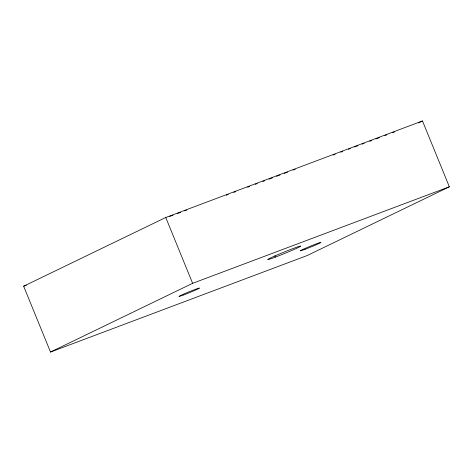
<?xml version="1.0" encoding="UTF-8"?>
<svg xmlns="http://www.w3.org/2000/svg" width="473" height="473" viewBox="0 0 473 473"><rect width="100%" height="100%" fill="white"/><g stroke="black" fill="none" stroke-linecap="round" stroke-linejoin="round"><path stroke-width="0.71" d="M23.65 286.206L165.757 217.485L422.484 120.958L449.35 186.794L307.243 255.515L50.516 352.042L23.65 286.206L26.411 285.166M418.499 122.885L422.484 120.958M50.516 352.042L192.629 283.321L449.35 186.794M169.636 216.504L173.088 215.209M177.227 213.654L180.674 212.353M184.813 210.798L186.882 210.024M226.206 195.237L228.276 194.456M233.798 192.381L235.867 191.606M247.598 187.196L249.667 186.415M255.184 184.34L257.253 183.559M262.775 181.484L264.845 180.71M268.983 179.155L272.43 177.854M276.569 176.299L280.022 175.004M284.161 173.443L287.608 172.148M293.13 170.073L295.199 169.293M333.146 155.026L335.215 154.251M340.731 152.176L342.801 151.395M348.323 149.32L350.392 148.54M354.531 146.985L357.978 145.69M362.123 144.135L364.192 143.354M369.709 141.279L371.778 140.499M375.917 138.944L379.37 137.649M384.886 135.574L386.955 134.793M392.478 132.718L394.547 131.943M274.831 255.787L275.375 257.117A17.791 0.745 -22.2 0 0 300.716 246.155A17.791 0.745 -22.2 0 0 276.681 255.189A17.791 0.745 -22.2 0 0 275.375 257.117M165.757 217.485L192.629 283.321M183.672 294.927A11.121 0.467 -22.2 0 0 199.511 288.081A11.121 0.467 -22.2 0 0 184.488 293.727A11.121 0.467 -22.2 0 0 183.672 294.927M305.097 249.277A11.121 0.467 -22.2 0 0 320.93 242.424A11.121 0.467 -22.2 0 0 305.907 248.071A11.121 0.467 -22.2 0 0 305.097 249.277"/></g></svg>
